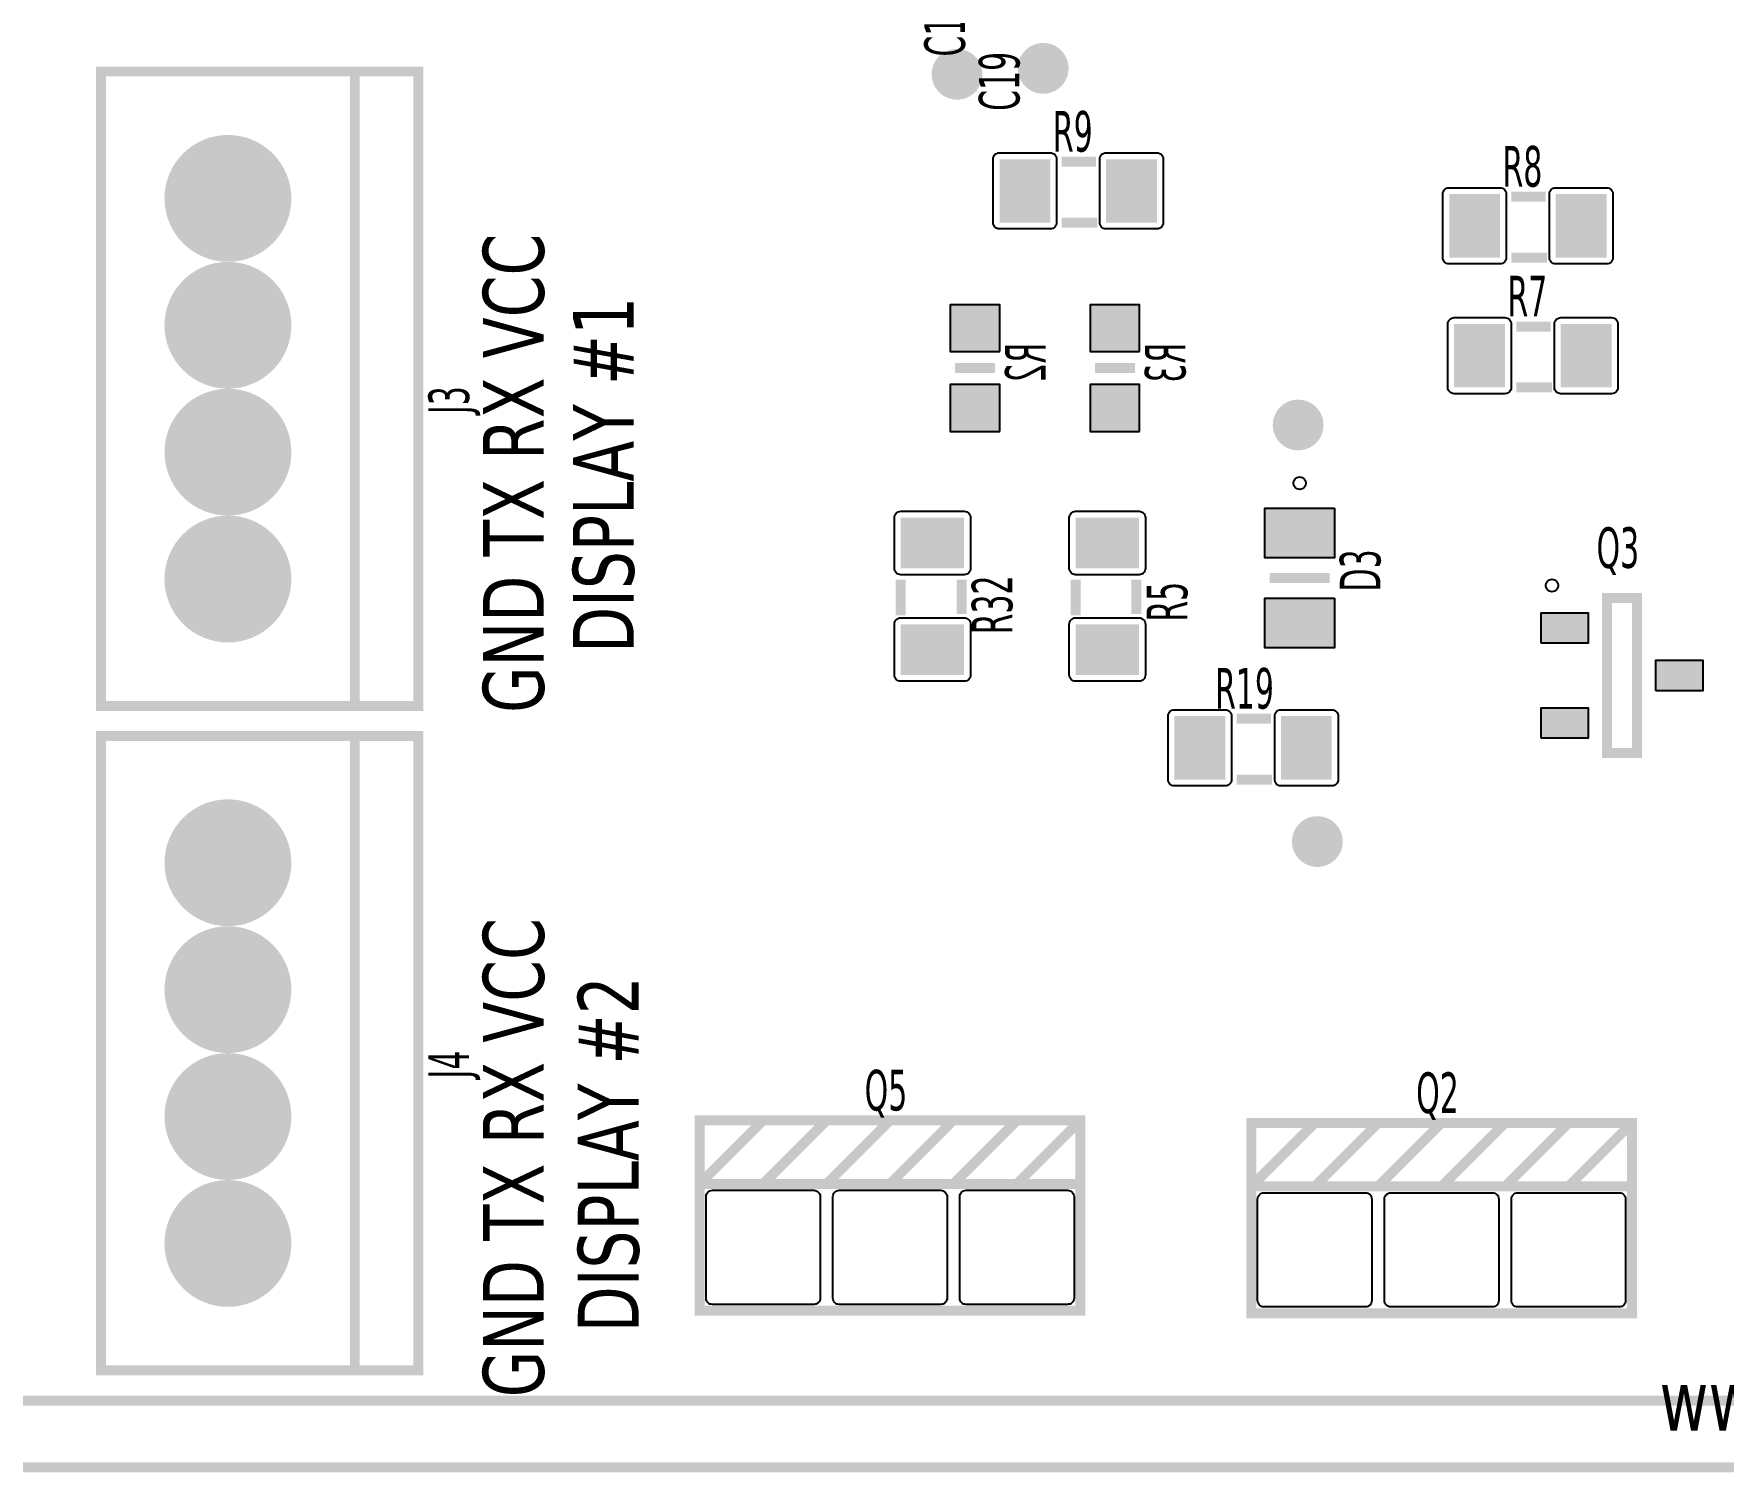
# Model space of a CAD drawing. Header units: millimetres. Extents: x 124 to 302, y 105 to 223.
# Drawn here: x 281.755 to 283.086, y 216.441 to 217.575 of the extents above; entities that cross this region are included whole.
import ezdxf

# ---------------------------------------------------------------- set-up
doc = ezdxf.new("R2010")
doc.units = ezdxf.units.MM
doc.layers.add('DESC', color=250, linetype='Continuous')
doc.styles.get("Standard").update_dxf_attribs({"font": 'tahoma.ttf'})

# ---------------------------------------------------------------- blocks, each defined once
blk = doc.blocks.new('RPAD')
blk.add_trace([(-0.5, -0.5), (-0.5, 0.5), (0.5, -0.5), (0.5, 0.5)])
blk = doc.blocks.new('EPAD')
at = {"const_width": 0.5}
blk.add_lwpolyline([(-0.25, 0, 1), (0.25, 0, 1)], format="xyb", close=True, dxfattribs=at)
blk = doc.blocks.new('PSOCB')
at = {"const_width": 0.00787}
for points in [[(129.8456, 111.181), (134.7196, 111.181), (134.7196, 114.0511), (129.8456, 114.0511), (129.8456, 111.181)], [(129.8456, 111.181), (134.7196, 111.181), (134.7196, 114.0511), (129.8456, 114.0511), (129.8456, 111.181)], [(129.8456, 111.181), (134.7196, 111.181), (134.7196, 114.0511), (129.8456, 114.0511), (129.8456, 111.181)], [(132.279, 111.781), (132.529, 111.781), (132.529, 112.281), (132.279, 112.281), (132.279, 111.781)], [(132.279, 111.781), (132.529, 111.781), (132.529, 112.281), (132.279, 112.281), (132.279, 111.781)], [(132.279, 111.781), (132.529, 111.781), (132.529, 112.281), (132.279, 112.281), (132.279, 111.781)], [(132.479, 112.281), (132.479, 111.781)], [(132.479, 112.281), (132.479, 111.781)], [(132.479, 112.281), (132.479, 111.781)], [(133.036, 112.2099), (133.063, 112.2099)], [(133.036, 112.2099), (133.063, 112.2099)], [(133.036, 112.2099), (133.063, 112.2099)], [(133.3903, 112.1824), (133.4173, 112.1824)], [(133.3903, 112.1824), (133.4173, 112.1824)], [(133.3903, 112.1824), (133.4173, 112.1824)], [(133.036, 112.1619), (133.064, 112.1619)], [(133.036, 112.1619), (133.064, 112.1619)], [(133.036, 112.1619), (133.064, 112.1619)], [(133.3903, 112.1344), (133.4183, 112.1344)], [(133.3903, 112.1344), (133.4183, 112.1344)], [(133.3903, 112.1344), (133.4183, 112.1344)], [(133.3942, 112.08), (133.4212, 112.08)], [(133.3942, 112.08), (133.4212, 112.08)], [(133.3942, 112.08), (133.4212, 112.08)], [(132.9834, 112.0472), (132.9519, 112.0472)], [(132.9834, 112.0472), (132.9519, 112.0472)], [(132.9834, 112.0472), (132.9519, 112.0472)], [(133.0936, 112.0472), (133.0621, 112.0472)], [(133.0936, 112.0472), (133.0621, 112.0472)], [(133.0936, 112.0472), (133.0621, 112.0472)], [(133.3942, 112.032), (133.4222, 112.032)], [(133.3942, 112.032), (133.4222, 112.032)], [(133.3942, 112.032), (133.4222, 112.032)], [(132.9091, 111.8804), (132.9091, 111.8524)], [(132.9091, 111.8804), (132.9091, 111.8524)], [(132.9091, 111.8804), (132.9091, 111.8524)], [(132.9571, 111.8804), (132.9571, 111.8534)], [(132.9571, 111.8804), (132.9571, 111.8534)], [(132.9571, 111.8804), (132.9571, 111.8534)], [(133.0469, 111.8804), (133.0469, 111.8524)], [(133.0469, 111.8804), (133.0469, 111.8524)], [(133.0469, 111.8804), (133.0469, 111.8524)], [(133.0949, 111.8804), (133.0949, 111.8534)], [(133.0949, 111.8804), (133.0949, 111.8534)], [(133.0949, 111.8804), (133.0949, 111.8534)], [(133.2471, 111.8818), (133.1999, 111.8818)], [(133.2471, 111.8818), (133.1999, 111.8818)], [(133.2471, 111.8818), (133.1999, 111.8818)], [(133.4656, 111.744), (133.4893, 111.744), (133.4893, 111.8661), (133.4656, 111.8661), (133.4656, 111.744)], [(133.4656, 111.744), (133.4893, 111.744), (133.4893, 111.8661), (133.4656, 111.8661), (133.4656, 111.744)], [(133.4656, 111.744), (133.4893, 111.744), (133.4893, 111.8661), (133.4656, 111.8661), (133.4656, 111.744)], [(133.1738, 111.771), (133.2008, 111.771)], [(133.1738, 111.771), (133.2008, 111.771)], [(133.1738, 111.771), (133.2008, 111.771)], [(132.279, 111.2574), (132.529, 111.2574), (132.529, 111.7574), (132.279, 111.7574), (132.279, 111.2574)], [(132.279, 111.2574), (132.529, 111.2574), (132.529, 111.7574), (132.279, 111.7574), (132.279, 111.2574)], [(132.279, 111.2574), (132.529, 111.2574), (132.529, 111.7574), (132.279, 111.7574), (132.279, 111.2574)], [(132.479, 111.7574), (132.479, 111.2574)], [(132.479, 111.7574), (132.479, 111.2574)], [(132.479, 111.7574), (132.479, 111.2574)], [(133.1738, 111.723), (133.2018, 111.723)], [(133.1738, 111.723), (133.2018, 111.723)], [(133.1738, 111.723), (133.2018, 111.723)], [(132.7507, 111.4043), (132.7507, 111.4543), (133.0507, 111.4543), (133.0507, 111.4043)], [(132.7507, 111.4043), (132.8007, 111.4543)], [(132.7507, 111.4043), (132.7507, 111.4543), (133.0507, 111.4543), (133.0507, 111.4043)], [(132.7507, 111.4043), (132.8007, 111.4543)], [(132.7507, 111.4043), (132.7507, 111.4543), (133.0507, 111.4543), (133.0507, 111.4043)], [(132.7507, 111.4043), (132.8007, 111.4543)], [(132.8007, 111.4043), (132.8507, 111.4543)], [(132.8007, 111.4043), (132.8507, 111.4543)], [(132.8007, 111.4043), (132.8507, 111.4543)], [(132.8507, 111.4043), (132.9007, 111.4543)], [(132.8507, 111.4043), (132.9007, 111.4543)], [(132.8507, 111.4043), (132.9007, 111.4543)], [(132.9007, 111.4043), (132.9507, 111.4543)], [(132.9007, 111.4043), (132.9507, 111.4543)], [(132.9007, 111.4043), (132.9507, 111.4543)], [(132.9507, 111.4043), (133.0007, 111.4543)], [(132.9507, 111.4043), (133.0007, 111.4543)], [(132.9507, 111.4043), (133.0007, 111.4543)], [(133.0007, 111.4043), (133.0507, 111.4543)], [(133.0007, 111.4043), (133.0507, 111.4543)], [(133.0007, 111.4043), (133.0507, 111.4543)], [(133.1853, 111.4023), (133.1853, 111.4523), (133.4853, 111.4523), (133.4853, 111.4023)], [(133.1853, 111.4023), (133.2353, 111.4523)], [(133.1853, 111.4023), (133.1853, 111.4523), (133.4853, 111.4523), (133.4853, 111.4023)], [(133.1853, 111.4023), (133.2353, 111.4523)], [(133.1853, 111.4023), (133.1853, 111.4523), (133.4853, 111.4523), (133.4853, 111.4023)], [(133.1853, 111.4023), (133.2353, 111.4523)], [(133.2353, 111.4023), (133.2853, 111.4523)], [(133.2353, 111.4023), (133.2853, 111.4523)], [(133.2353, 111.4023), (133.2853, 111.4523)], [(133.2853, 111.4023), (133.3353, 111.4523)], [(133.2853, 111.4023), (133.3353, 111.4523)], [(133.2853, 111.4023), (133.3353, 111.4523)], [(133.3353, 111.4023), (133.3853, 111.4523)], [(133.3353, 111.4023), (133.3853, 111.4523)], [(133.3353, 111.4023), (133.3853, 111.4523)], [(133.3853, 111.4023), (133.4353, 111.4523)], [(133.3853, 111.4023), (133.4353, 111.4523)], [(133.3853, 111.4023), (133.4353, 111.4523)], [(133.4353, 111.4023), (133.4853, 111.4523)], [(133.4353, 111.4023), (133.4853, 111.4523)], [(133.4353, 111.4023), (133.4853, 111.4523)], [(132.7507, 111.3043), (133.0507, 111.3043), (133.0507, 111.4043), (132.7507, 111.4043), (132.7507, 111.3043)], [(132.7507, 111.3043), (133.0507, 111.3043), (133.0507, 111.4043), (132.7507, 111.4043), (132.7507, 111.3043)], [(132.7507, 111.3043), (133.0507, 111.3043), (133.0507, 111.4043), (132.7507, 111.4043), (132.7507, 111.3043)], [(133.1853, 111.3023), (133.4853, 111.3023), (133.4853, 111.4023), (133.1853, 111.4023), (133.1853, 111.3023)], [(133.1853, 111.3023), (133.4853, 111.3023), (133.4853, 111.4023), (133.1853, 111.4023), (133.1853, 111.3023)], [(133.1853, 111.3023), (133.4853, 111.3023), (133.4853, 111.4023), (133.1853, 111.4023), (133.1853, 111.3023)], [(134.5535, 111.2334), (130.8921, 111.2334)], [(134.5535, 111.2334), (130.8921, 111.2334)], [(134.5535, 111.2334), (130.8921, 111.2334)]]:
    blk.add_lwpolyline(points, dxfattribs=at)
for points in [[(132.987, 112.2169), (133.027, 112.2169), (133.028, 112.2168), (133.0289, 112.2165), (133.0298, 112.2161), (133.0305, 112.2155), (133.0311, 112.2148), (133.0316, 112.2139), (133.0319, 112.213), (133.032, 112.2119), (133.032, 112.1619), (133.0319, 112.1609), (133.0316, 112.16), (133.0311, 112.1591), (133.0305, 112.1584), (133.0298, 112.1578), (133.0289, 112.1573), (133.028, 112.157), (133.027, 112.1569), (132.987, 112.1569), (132.986, 112.157), (132.985, 112.1573), (132.9842, 112.1578), (132.9834, 112.1584), (132.9828, 112.1591), (132.9824, 112.16), (132.9821, 112.1609), (132.982, 112.1619), (132.982, 112.2119), (132.9821, 112.213), (132.9824, 112.2139), (132.9828, 112.2148), (132.9834, 112.2155), (132.9842, 112.2161), (132.985, 112.2165), (132.986, 112.2168), (132.987, 112.2169)], [(133.071, 112.2169), (133.111, 112.2169), (133.112, 112.2168), (133.1129, 112.2165), (133.1138, 112.2161), (133.1145, 112.2155), (133.1151, 112.2148), (133.1156, 112.2139), (133.1159, 112.213), (133.116, 112.2119), (133.116, 112.1619), (133.1159, 112.1609), (133.1156, 112.16), (133.1151, 112.1591), (133.1145, 112.1584), (133.1138, 112.1578), (133.1129, 112.1573), (133.112, 112.157), (133.111, 112.1569), (133.071, 112.1569), (133.07, 112.157), (133.069, 112.1573), (133.0682, 112.1578), (133.0674, 112.1584), (133.0668, 112.1591), (133.0664, 112.16), (133.0661, 112.1609), (133.066, 112.1619), (133.066, 112.2119), (133.0661, 112.213), (133.0664, 112.2139), (133.0668, 112.2148), (133.0674, 112.2155), (133.0682, 112.2161), (133.069, 112.2165), (133.07, 112.2168), (133.071, 112.2169)], [(133.3413, 112.1894), (133.3813, 112.1894), (133.3823, 112.1893), (133.3833, 112.189), (133.3841, 112.1885), (133.3849, 112.1879), (133.3855, 112.1872), (133.3859, 112.1863), (133.3862, 112.1854), (133.3863, 112.1844), (133.3863, 112.1344), (133.3862, 112.1334), (133.3859, 112.1324), (133.3855, 112.1316), (133.3849, 112.1308), (133.3841, 112.1302), (133.3833, 112.1298), (133.3823, 112.1295), (133.3813, 112.1294), (133.3413, 112.1294), (133.3403, 112.1295), (133.3393, 112.1298), (133.3385, 112.1302), (133.3377, 112.1308), (133.3371, 112.1316), (133.3367, 112.1324), (133.3364, 112.1334), (133.3363, 112.1344), (133.3363, 112.1844), (133.3364, 112.1854), (133.3367, 112.1863), (133.3371, 112.1872), (133.3377, 112.1879), (133.3385, 112.1885), (133.3393, 112.189), (133.3403, 112.1893), (133.3413, 112.1894)], [(133.4253, 112.1894), (133.4653, 112.1894), (133.4663, 112.1893), (133.4673, 112.189), (133.4681, 112.1885), (133.4689, 112.1879), (133.4695, 112.1872), (133.4699, 112.1863), (133.4702, 112.1854), (133.4703, 112.1844), (133.4703, 112.1344), (133.4702, 112.1334), (133.4699, 112.1324), (133.4695, 112.1316), (133.4689, 112.1308), (133.4681, 112.1302), (133.4673, 112.1298), (133.4663, 112.1295), (133.4653, 112.1294), (133.4253, 112.1294), (133.4243, 112.1295), (133.4233, 112.1298), (133.4225, 112.1302), (133.4217, 112.1308), (133.4211, 112.1316), (133.4207, 112.1324), (133.4204, 112.1334), (133.4203, 112.1344), (133.4203, 112.1844), (133.4204, 112.1854), (133.4207, 112.1863), (133.4211, 112.1872), (133.4217, 112.1879), (133.4225, 112.1885), (133.4233, 112.189), (133.4243, 112.1893), (133.4253, 112.1894)], [(132.9871, 112.0602), (132.9871, 112.0972), (132.9481, 112.0972), (132.9481, 112.0602), (132.9871, 112.0602)], [(133.0973, 112.0602), (133.0973, 112.0972), (133.0583, 112.0972), (133.0583, 112.0602), (133.0973, 112.0602)], [(133.3452, 112.087), (133.3852, 112.087), (133.3863, 112.0869), (133.3872, 112.0866), (133.3881, 112.0862), (133.3888, 112.0856), (133.3894, 112.0848), (133.3899, 112.084), (133.3901, 112.083), (133.3902, 112.082), (133.3902, 112.032), (133.3901, 112.031), (133.3899, 112.03), (133.3894, 112.0292), (133.3888, 112.0285), (133.3881, 112.0279), (133.3872, 112.0274), (133.3863, 112.0271), (133.3852, 112.027), (133.3452, 112.027), (133.3442, 112.0271), (133.3433, 112.0274), (133.3424, 112.0279), (133.3417, 112.0285), (133.3411, 112.0292), (133.3406, 112.03), (133.3403, 112.031), (133.3402, 112.032), (133.3402, 112.082), (133.3403, 112.083), (133.3406, 112.084), (133.3411, 112.0848), (133.3417, 112.0856), (133.3424, 112.0862), (133.3433, 112.0866), (133.3442, 112.0869), (133.3452, 112.087)], [(133.4292, 112.087), (133.4692, 112.087), (133.4703, 112.0869), (133.4712, 112.0866), (133.4721, 112.0862), (133.4728, 112.0856), (133.4734, 112.0848), (133.4739, 112.084), (133.4741, 112.083), (133.4742, 112.082), (133.4742, 112.032), (133.4741, 112.031), (133.4739, 112.03), (133.4734, 112.0292), (133.4728, 112.0285), (133.4721, 112.0279), (133.4712, 112.0274), (133.4703, 112.0271), (133.4692, 112.027), (133.4292, 112.027), (133.4282, 112.0271), (133.4273, 112.0274), (133.4264, 112.0279), (133.4257, 112.0285), (133.4251, 112.0292), (133.4246, 112.03), (133.4243, 112.031), (133.4242, 112.032), (133.4242, 112.082), (133.4243, 112.083), (133.4246, 112.084), (133.4251, 112.0848), (133.4257, 112.0856), (133.4264, 112.0862), (133.4273, 112.0866), (133.4282, 112.0869), (133.4292, 112.087)], [(132.9871, 111.9972), (132.9871, 112.0342), (132.9481, 112.0342), (132.9481, 111.9972), (132.9871, 111.9972)], [(133.0973, 111.9972), (133.0973, 112.0342), (133.0583, 112.0342), (133.0583, 111.9972), (133.0973, 111.9972)], [(132.9641, 111.9294), (132.9641, 111.8894), (132.964, 111.8884), (132.9638, 111.8874), (132.9633, 111.8866), (132.9627, 111.8858), (132.962, 111.8852), (132.9611, 111.8848), (132.9602, 111.8845), (132.9591, 111.8844), (132.9091, 111.8844), (132.9081, 111.8845), (132.9072, 111.8848), (132.9063, 111.8852), (132.9056, 111.8858), (132.905, 111.8866), (132.9045, 111.8874), (132.9042, 111.8884), (132.9041, 111.8894), (132.9041, 111.9294), (132.9042, 111.9304), (132.9045, 111.9313), (132.905, 111.9322), (132.9056, 111.9329), (132.9063, 111.9335), (132.9072, 111.934), (132.9081, 111.9343), (132.9091, 111.9344), (132.9591, 111.9344), (132.9602, 111.9343), (132.9611, 111.934), (132.962, 111.9335), (132.9627, 111.9329), (132.9633, 111.9322), (132.9638, 111.9313), (132.964, 111.9304), (132.9641, 111.9294)], [(133.1019, 111.9294), (133.1019, 111.8894), (133.1018, 111.8884), (133.1015, 111.8874), (133.1011, 111.8866), (133.1005, 111.8858), (133.0998, 111.8852), (133.0989, 111.8848), (133.098, 111.8845), (133.0969, 111.8844), (133.0469, 111.8844), (133.0459, 111.8845), (133.045, 111.8848), (133.0441, 111.8852), (133.0434, 111.8858), (133.0428, 111.8866), (133.0423, 111.8874), (133.042, 111.8884), (133.0419, 111.8894), (133.0419, 111.9294), (133.042, 111.9304), (133.0423, 111.9313), (133.0428, 111.9322), (133.0434, 111.9329), (133.0441, 111.9335), (133.045, 111.934), (133.0459, 111.9343), (133.0469, 111.9344), (133.0969, 111.9344), (133.098, 111.9343), (133.0989, 111.934), (133.0998, 111.9335), (133.1005, 111.9329), (133.1011, 111.9322), (133.1015, 111.9313), (133.1018, 111.9304), (133.1019, 111.9294)], [(133.251, 111.9368), (133.251, 111.8978), (133.196, 111.8978), (133.196, 111.9368), (133.251, 111.9368)], [(133.251, 111.8659), (133.251, 111.8269), (133.196, 111.8269), (133.196, 111.8659), (133.251, 111.8659)], [(132.9641, 111.8454), (132.9641, 111.8054), (132.964, 111.8044), (132.9638, 111.8034), (132.9633, 111.8026), (132.9627, 111.8018), (132.962, 111.8012), (132.9611, 111.8008), (132.9602, 111.8005), (132.9591, 111.8004), (132.9091, 111.8004), (132.9081, 111.8005), (132.9072, 111.8008), (132.9063, 111.8012), (132.9056, 111.8018), (132.905, 111.8026), (132.9045, 111.8034), (132.9042, 111.8044), (132.9041, 111.8054), (132.9041, 111.8454), (132.9042, 111.8464), (132.9045, 111.8473), (132.905, 111.8482), (132.9056, 111.8489), (132.9063, 111.8495), (132.9072, 111.85), (132.9081, 111.8503), (132.9091, 111.8504), (132.9591, 111.8504), (132.9602, 111.8503), (132.9611, 111.85), (132.962, 111.8495), (132.9627, 111.8489), (132.9633, 111.8482), (132.9638, 111.8473), (132.964, 111.8464), (132.9641, 111.8454)], [(133.1019, 111.8454), (133.1019, 111.8054), (133.1018, 111.8044), (133.1015, 111.8034), (133.1011, 111.8026), (133.1005, 111.8018), (133.0998, 111.8012), (133.0989, 111.8008), (133.098, 111.8005), (133.0969, 111.8004), (133.0469, 111.8004), (133.0459, 111.8005), (133.045, 111.8008), (133.0441, 111.8012), (133.0434, 111.8018), (133.0428, 111.8026), (133.0423, 111.8034), (133.042, 111.8044), (133.0419, 111.8054), (133.0419, 111.8454), (133.042, 111.8464), (133.0423, 111.8473), (133.0428, 111.8482), (133.0434, 111.8489), (133.0441, 111.8495), (133.045, 111.85), (133.0459, 111.8503), (133.0469, 111.8504), (133.0969, 111.8504), (133.098, 111.8503), (133.0989, 111.85), (133.0998, 111.8495), (133.1005, 111.8489), (133.1011, 111.8482), (133.1015, 111.8473), (133.1018, 111.8464), (133.1019, 111.8454)], [(133.4137, 111.8304), (133.4137, 111.8544), (133.4507, 111.8544), (133.4507, 111.8304), (133.4137, 111.8304)], [(133.5042, 111.793), (133.5042, 111.817), (133.5412, 111.817), (133.5412, 111.793), (133.5042, 111.793)], [(133.4137, 111.7556), (133.4137, 111.7796), (133.4507, 111.7796), (133.4507, 111.7556), (133.4137, 111.7556)], [(133.1248, 111.778), (133.1648, 111.778), (133.1658, 111.7779), (133.1667, 111.7776), (133.1676, 111.7771), (133.1683, 111.7765), (133.1689, 111.7758), (133.1694, 111.7749), (133.1697, 111.774), (133.1698, 111.773), (133.1698, 111.723), (133.1697, 111.7219), (133.1694, 111.721), (133.1689, 111.7201), (133.1683, 111.7194), (133.1676, 111.7188), (133.1667, 111.7183), (133.1658, 111.7181), (133.1648, 111.718), (133.1248, 111.718), (133.1237, 111.7181), (133.1228, 111.7183), (133.122, 111.7188), (133.1212, 111.7194), (133.1206, 111.7201), (133.1202, 111.721), (133.1199, 111.7219), (133.1198, 111.723), (133.1198, 111.773), (133.1199, 111.774), (133.1202, 111.7749), (133.1206, 111.7758), (133.1212, 111.7765), (133.122, 111.7771), (133.1228, 111.7776), (133.1237, 111.7779), (133.1248, 111.778)], [(133.2088, 111.778), (133.2488, 111.778), (133.2498, 111.7779), (133.2507, 111.7776), (133.2516, 111.7771), (133.2523, 111.7765), (133.2529, 111.7758), (133.2534, 111.7749), (133.2537, 111.774), (133.2538, 111.773), (133.2538, 111.723), (133.2537, 111.7219), (133.2534, 111.721), (133.2529, 111.7201), (133.2523, 111.7194), (133.2516, 111.7188), (133.2507, 111.7183), (133.2498, 111.7181), (133.2488, 111.718), (133.2088, 111.718), (133.2077, 111.7181), (133.2068, 111.7183), (133.206, 111.7188), (133.2052, 111.7194), (133.2046, 111.7201), (133.2042, 111.721), (133.2039, 111.7219), (133.2038, 111.723), (133.2038, 111.773), (133.2039, 111.774), (133.2042, 111.7749), (133.2046, 111.7758), (133.2052, 111.7765), (133.206, 111.7771), (133.2068, 111.7776), (133.2077, 111.7779), (133.2088, 111.778)], [(132.7607, 111.3993), (132.8407, 111.3993), (132.8417, 111.3992), (132.8426, 111.3989), (132.8435, 111.3984), (132.8442, 111.3978), (132.8448, 111.3971), (132.8453, 111.3962), (132.8456, 111.3953), (132.8457, 111.3943), (132.8457, 111.3143), (132.8456, 111.3132), (132.8453, 111.3123), (132.8448, 111.3114), (132.8442, 111.3107), (132.8435, 111.3101), (132.8426, 111.3096), (132.8417, 111.3094), (132.8407, 111.3093), (132.7607, 111.3093), (132.7597, 111.3094), (132.7587, 111.3096), (132.7579, 111.3101), (132.7571, 111.3107), (132.7565, 111.3114), (132.7561, 111.3123), (132.7558, 111.3132), (132.7557, 111.3143), (132.7557, 111.3943), (132.7558, 111.3953), (132.7561, 111.3962), (132.7565, 111.3971), (132.7571, 111.3978), (132.7579, 111.3984), (132.7587, 111.3989), (132.7597, 111.3992), (132.7607, 111.3993)], [(132.8607, 111.3993), (132.9407, 111.3993), (132.9417, 111.3992), (132.9426, 111.3989), (132.9435, 111.3984), (132.9442, 111.3978), (132.9448, 111.3971), (132.9453, 111.3962), (132.9456, 111.3953), (132.9457, 111.3943), (132.9457, 111.3143), (132.9456, 111.3132), (132.9453, 111.3123), (132.9448, 111.3114), (132.9442, 111.3107), (132.9435, 111.3101), (132.9426, 111.3096), (132.9417, 111.3094), (132.9407, 111.3093), (132.8607, 111.3093), (132.8597, 111.3094), (132.8587, 111.3096), (132.8579, 111.3101), (132.8571, 111.3107), (132.8565, 111.3114), (132.8561, 111.3123), (132.8558, 111.3132), (132.8557, 111.3143), (132.8557, 111.3943), (132.8558, 111.3953), (132.8561, 111.3962), (132.8565, 111.3971), (132.8571, 111.3978), (132.8579, 111.3984), (132.8587, 111.3989), (132.8597, 111.3992), (132.8607, 111.3993)], [(132.9607, 111.3993), (133.0407, 111.3993), (133.0417, 111.3992), (133.0426, 111.3989), (133.0435, 111.3984), (133.0442, 111.3978), (133.0448, 111.3971), (133.0453, 111.3962), (133.0456, 111.3953), (133.0457, 111.3943), (133.0457, 111.3143), (133.0456, 111.3132), (133.0453, 111.3123), (133.0448, 111.3114), (133.0442, 111.3107), (133.0435, 111.3101), (133.0426, 111.3096), (133.0417, 111.3094), (133.0407, 111.3093), (132.9607, 111.3093), (132.9597, 111.3094), (132.9587, 111.3096), (132.9579, 111.3101), (132.9571, 111.3107), (132.9565, 111.3114), (132.9561, 111.3123), (132.9558, 111.3132), (132.9557, 111.3143), (132.9557, 111.3943), (132.9558, 111.3953), (132.9561, 111.3962), (132.9565, 111.3971), (132.9571, 111.3978), (132.9579, 111.3984), (132.9587, 111.3989), (132.9597, 111.3992), (132.9607, 111.3993)], [(133.1953, 111.3973), (133.2753, 111.3973), (133.2763, 111.3972), (133.2773, 111.3969), (133.2781, 111.3964), (133.2789, 111.3958), (133.2795, 111.3951), (133.2799, 111.3943), (133.2802, 111.3933), (133.2803, 111.3923), (133.2803, 111.3123), (133.2802, 111.3113), (133.2799, 111.3103), (133.2795, 111.3095), (133.2789, 111.3087), (133.2781, 111.3081), (133.2773, 111.3077), (133.2763, 111.3074), (133.2753, 111.3073), (133.1953, 111.3073), (133.1943, 111.3074), (133.1934, 111.3077), (133.1925, 111.3081), (133.1918, 111.3087), (133.1912, 111.3095), (133.1907, 111.3103), (133.1904, 111.3113), (133.1903, 111.3123), (133.1903, 111.3923), (133.1904, 111.3933), (133.1907, 111.3943), (133.1912, 111.3951), (133.1918, 111.3958), (133.1925, 111.3964), (133.1934, 111.3969), (133.1943, 111.3972), (133.1953, 111.3973)], [(133.2953, 111.3973), (133.3753, 111.3973), (133.3763, 111.3972), (133.3773, 111.3969), (133.3781, 111.3964), (133.3789, 111.3958), (133.3795, 111.3951), (133.3799, 111.3943), (133.3802, 111.3933), (133.3803, 111.3923), (133.3803, 111.3123), (133.3802, 111.3113), (133.3799, 111.3103), (133.3795, 111.3095), (133.3789, 111.3087), (133.3781, 111.3081), (133.3773, 111.3077), (133.3763, 111.3074), (133.3753, 111.3073), (133.2953, 111.3073), (133.2943, 111.3074), (133.2934, 111.3077), (133.2925, 111.3081), (133.2918, 111.3087), (133.2912, 111.3095), (133.2907, 111.3103), (133.2904, 111.3113), (133.2903, 111.3123), (133.2903, 111.3923), (133.2904, 111.3933), (133.2907, 111.3943), (133.2912, 111.3951), (133.2918, 111.3958), (133.2925, 111.3964), (133.2934, 111.3969), (133.2943, 111.3972), (133.2953, 111.3973)], [(133.3953, 111.3973), (133.4753, 111.3973), (133.4763, 111.3972), (133.4773, 111.3969), (133.4781, 111.3964), (133.4789, 111.3958), (133.4795, 111.3951), (133.4799, 111.3943), (133.4802, 111.3933), (133.4803, 111.3923), (133.4803, 111.3123), (133.4802, 111.3113), (133.4799, 111.3103), (133.4795, 111.3095), (133.4789, 111.3087), (133.4781, 111.3081), (133.4773, 111.3077), (133.4763, 111.3074), (133.4753, 111.3073), (133.3953, 111.3073), (133.3943, 111.3074), (133.3934, 111.3077), (133.3925, 111.3081), (133.3918, 111.3087), (133.3912, 111.3095), (133.3907, 111.3103), (133.3904, 111.3113), (133.3903, 111.3123), (133.3903, 111.3923), (133.3904, 111.3933), (133.3907, 111.3943), (133.3912, 111.3951), (133.3918, 111.3958), (133.3925, 111.3964), (133.3934, 111.3969), (133.3943, 111.3972), (133.3953, 111.3973)]]:
    blk.add_lwpolyline(points, close=True)
for centre in [(133.2235, 111.9566), (133.2235, 111.9566), (133.2235, 111.9566), (133.4223, 111.8759), (133.4223, 111.8759), (133.4223, 111.8759)]:
    blk.add_circle(centre, 0.00492)
for name, p, xscale, yscale in [('EPAD', (133.0214, 112.2835), 0.04, 0.04), ('EPAD', (132.9535, 112.2788), 0.04, 0.04), ('EPAD', (132.379, 112.181), 0.1, 0.1), ('RPAD', (133.007, 112.1869), 0.04, 0.05), ('RPAD', (133.091, 112.1869), 0.04, 0.05), ('RPAD', (133.3613, 112.1594), 0.04, 0.05), ('RPAD', (133.4453, 112.1594), 0.04, 0.05), ('EPAD', (132.379, 112.081), 0.1, 0.1), ('RPAD', (133.3652, 112.057), 0.04, 0.05), ('RPAD', (133.4492, 112.057), 0.04, 0.05), ('EPAD', (132.379, 111.981), 0.1, 0.1), ('EPAD', (133.2223, 112.0024), 0.04, 0.04), ('EPAD', (132.379, 111.881), 0.1, 0.1), ('RPAD', (133.1448, 111.748), 0.04, 0.05), ('RPAD', (133.2288, 111.748), 0.04, 0.05), ('EPAD', (132.379, 111.6574), 0.1, 0.1), ('EPAD', (133.2374, 111.6741), 0.04, 0.04), ('EPAD', (132.379, 111.5574), 0.1, 0.1), ('EPAD', (132.379, 111.4574), 0.1, 0.1), ('EPAD', (132.379, 111.3574), 0.1, 0.1)]:
    blk.add_blockref(name, p, dxfattribs=dict(xscale=xscale, yscale=yscale))
for p, xscale, yscale, rotation in [((132.9676, 112.0787), 0.037, 0.039, 270), ((133.0778, 112.0787), 0.037, 0.039, 270), ((132.9676, 112.0157), 0.037, 0.039, 270), ((133.0778, 112.0157), 0.037, 0.039, 270), ((132.9341, 111.9094), 0.04, 0.05, 270), ((133.0719, 111.9094), 0.04, 0.05, 270), ((133.2235, 111.9173), 0.039, 0.055, 270), ((133.2235, 111.8464), 0.039, 0.055, 270), ((133.4322, 111.8424), 0.024, 0.037, 90), ((132.9341, 111.8254), 0.04, 0.05, 270), ((133.0719, 111.8254), 0.04, 0.05, 270), ((133.5227, 111.805), 0.024, 0.037, 90), ((133.4322, 111.7676), 0.024, 0.037, 90)]:
    blk.add_blockref('RPAD', p, dxfattribs=dict(xscale=xscale, yscale=yscale, rotation=rotation))
for s, height, width, p in [('C18', 0.032, 0.625, (132.9597, 112.2928)), ('C18', 0.032, 0.625, (132.9597, 112.2928)), ('C18', 0.032, 0.625, (132.9597, 112.2928)), ('C19', 0.032, 0.625, (133.0027, 112.25)), ('C19', 0.032, 0.625, (133.0027, 112.25)), ('C19', 0.032, 0.625, (133.0027, 112.25)), ('GND TX RX VCC', 0.048, 0.833333, (132.6279, 111.7755)), ('GND TX RX VCC', 0.048, 0.833333, (132.6279, 111.7755)), ('GND TX RX VCC', 0.048, 0.833333, (132.6279, 111.7755)), ('DISPLAY #1', 0.048, 0.833333, (132.6988, 111.8228)), ('DISPLAY #1', 0.048, 0.833333, (132.6988, 111.8228)), ('DISPLAY #1', 0.048, 0.833333, (132.6988, 111.8228)), ('J3', 0.032, 0.625, (132.569, 112.011)), ('J3', 0.032, 0.625, (132.569, 112.011)), ('J3', 0.032, 0.625, (132.569, 112.011)), ('D3', 0.032, 0.625, (133.2871, 111.8712)), ('D3', 0.032, 0.625, (133.2871, 111.8712)), ('D3', 0.032, 0.625, (133.2871, 111.8712)), ('R32', 0.032, 0.625, (132.9971, 111.8374)), ('R32', 0.032, 0.625, (132.9971, 111.8374)), ('R32', 0.032, 0.625, (132.9971, 111.8374)), ('R5', 0.032, 0.625, (133.1349, 111.8474)), ('R5', 0.032, 0.625, (133.1349, 111.8474)), ('R5', 0.032, 0.625, (133.1349, 111.8474)), ('GND TX RX VCC', 0.048, 0.833333, (132.6279, 111.2361)), ('GND TX RX VCC', 0.048, 0.833333, (132.6279, 111.2361)), ('GND TX RX VCC', 0.048, 0.833333, (132.6279, 111.2361)), ('DISPLAY #2', 0.048, 0.833333, (132.7027, 111.2873)), ('DISPLAY #2', 0.048, 0.833333, (132.7027, 111.2873)), ('DISPLAY #2', 0.048, 0.833333, (132.7027, 111.2873)), ('J4', 0.032, 0.625, (132.569, 111.4874)), ('J4', 0.032, 0.625, (132.569, 111.4874)), ('J4', 0.032, 0.625, (132.569, 111.4874))]:
    blk.add_text(s, height=height, rotation=90, dxfattribs=dict(width=width)).set_placement(p)
for s, height, width, p in [('R9', 0.032, 0.625, (133.029, 112.2179)), ('R9', 0.032, 0.625, (133.029, 112.2179)), ('R9', 0.032, 0.625, (133.029, 112.2179)), ('R8', 0.032, 0.625, (133.3833, 112.1903)), ('R8', 0.032, 0.625, (133.3833, 112.1903)), ('R8', 0.032, 0.625, (133.3833, 112.1903)), ('R7', 0.032, 0.625, (133.3872, 112.088)), ('R7', 0.032, 0.625, (133.3872, 112.088)), ('R7', 0.032, 0.625, (133.3872, 112.088)), ('Q3', 0.032, 0.625, (133.4574, 111.8898)), ('Q3', 0.032, 0.625, (133.4574, 111.8898)), ('Q3', 0.032, 0.625, (133.4574, 111.8898)), ('R19', 0.032, 0.625, (133.1568, 111.7789)), ('R19', 0.032, 0.625, (133.1568, 111.7789)), ('R19', 0.032, 0.625, (133.1568, 111.7789)), ('Q5', 0.032, 0.625, (132.8807, 111.4622)), ('Q5', 0.032, 0.625, (132.8807, 111.4622)), ('Q5', 0.032, 0.625, (132.8807, 111.4622)), ('Q2', 0.032, 0.625, (133.3153, 111.4602)), ('Q2', 0.032, 0.625, (133.3153, 111.4602)), ('Q2', 0.032, 0.625, (133.3153, 111.4602)), ('www.jpinglobal.com', 0.048, 0.833333, (133.507, 111.2097)), ('www.jpinglobal.com', 0.048, 0.833333, (133.507, 111.2097)), ('www.jpinglobal.com', 0.048, 0.833333, (133.507, 111.2097))]:
    blk.add_text(s, height=height, dxfattribs=dict(width=width)).set_placement(p)
at = {"text_generation_flag": 2, "width": 0.625}
for s, p in [('R2', (133.0233, 112.0672)), ('R2', (133.0233, 112.0672)), ('R2', (133.0233, 112.0672)), ('R3', (133.1335, 112.0672)), ('R3', (133.1335, 112.0672)), ('R3', (133.1335, 112.0672))]:
    blk.add_text(s, height=0.032, rotation=90, dxfattribs=at).set_placement(p)

msp = doc.modelspace()

# ---------------------------------------------------------------- block references
at = {"layer": 'DESC'}
msp.add_blockref('PSOCB', (149.5289, 105.2642), dxfattribs=at)

doc.saveas('drawing.dxf')
